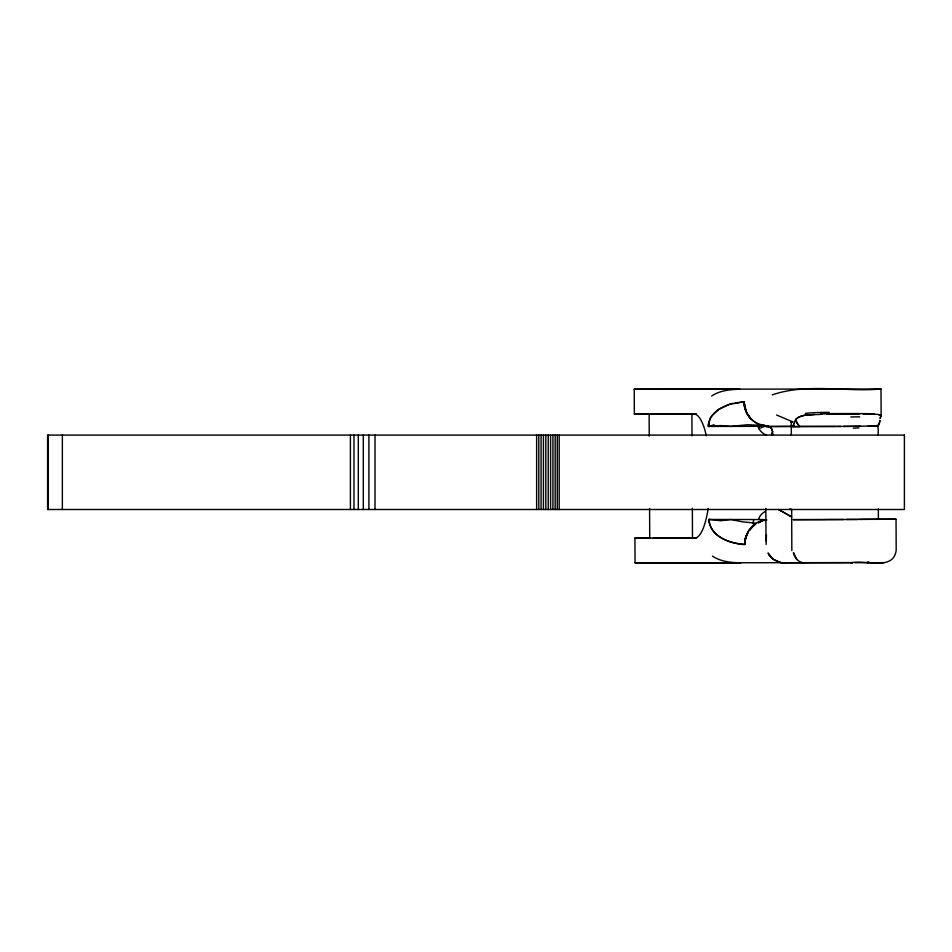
<?xml version="1.0" encoding="UTF-8"?>
<svg xmlns="http://www.w3.org/2000/svg" width="952" height="952" viewBox="0 0 952 952"><rect width="100%" height="100%" fill="white"/><g stroke="black" fill="none" stroke-linecap="round" stroke-linejoin="round"><path stroke-width="1.43" d="M747.106 534.131A19.052 17.993 -57.8 0 0 745.178 539.225L744.678 544.615C729.815 543.663 710.061 536.619 708.8 519.447L762.754 519.554M766.098 544.449L766.479 534.941M772.703 433.731L772.441 435.314L772.596 431.363L771.179 428.21L769.097 426.71L766.384 426.448A12.4 12.197 -65.9 0 0 768.716 426.591L770.87 427.865M880.671 414.882A42.078 6.247 -16.9 0 1 881.052 415.572L880.076 418.356L881.147 416.012L881.005 388.999L634.234 389.237L634.353 414.049L694.032 414.049A62.011 16.053 89.7 0 1 706.348 435.778M745.107 544.377A72.066 11.495 89.7 0 1 744.785 544.33C730.315 543.556 710.644 536.987 709.133 520.47M745.428 538.832L744.69 544.068L745.904 537.047L746.463 535.286L745.452 538.832L748.117 532.037M761.326 426.306L708.347 426.448C708.514 413.311 721.89 406.04 733.171 403.255M765.051 425.544L747.713 424.735L730.565 426.401L720.45 425.556L708.347 426.425L709.93 418.987L711.668 416.095L718.784 409.419L729.565 404.338L744 401.815A24.014 23.955 -71.5 0 0 750.688 418.44A23.788 23.562 -57.8 0 0 758.018 423.664M745.94 537.059L748.153 532.049M821.79 414.251C813.282 415.239 802.75 413.144 795.872 419.273A12.4 10.686 26.8 0 0 799.847 426.615L792.671 426.627L792.98 425.865L792.671 426.627L860.465 426.317M878.006 426.21L876.53 426.198L876.84 425.437C878.625 426.246 878.315 431.613 878.042 435.064M793.302 425.092L795.515 419.975M793.611 424.33L793.92 423.569M794.551 422.093L794.872 421.367M754.115 525.337L749.212 530.55M749.748 529.74L749.164 530.538L752.77 526.039M879.803 420.475A12.4 10.686 26.8 0 1 877.708 426.222L876.53 426.198L877.375 425.306M762.016 520.708L762.362 520.435A24.823 24.478 -75.3 0 1 765.479 519.721M752.58 526.254L755.614 524.385M711.656 396.008C719.867 390.451 730.196 389.487 739.847 389.237L634.234 389.237M760.719 521.577L758.411 522.85L762.826 520.637M792.671 426.627L794.42 425.722M772.215 394.89C806.856 382.918 844.983 392.212 881.005 388.999M762.433 520.815L762.909 520.661M765.099 519.863L763.706 520.339M876.53 426.187L877.661 426.175A12.233 10.591 27.5 0 0 879.791 420.439M714.083 424.759L709.002 426.437A24.8 17.386 8.9 0 1 708.336 423.926M762.302 520.447L761.921 520.565A24.788 24.443 -75.5 0 0 744.678 544.294L744.785 544.33M751.628 419.118L750.64 418.618A33.034 32.701 88.8 0 1 747.403 414.168L745.154 409.122A24.788 24.466 76.8 0 1 744 401.827L734.968 402.946M868.295 562.251L867.07 562.525A12.4 11.983 -90 0 0 868.902 562.061M766.967 426.377L768.645 426.21L766.479 426.448M851.278 562.882C864.368 559.121 893.535 571.581 896.189 550.232L896.046 519.233L876.971 519.221L878.387 519.233L878.351 508.892M814.21 414.536C808.093 415.298 800.489 414.489 795.848 419.308A11.745 10.222 25.3 0 0 799.847 426.377L835.892 426.46M766.765 426.448L759.41 424.663A24.8 24.466 75.9 0 1 746.535 412.549L744 401.827L745.749 410.871M649.24 436.123L649.133 413.977L649.942 413.965L634.353 414.049M878.387 519.233L858.68 519.364M896.046 519.233L846.28 519.435M649.585 508.475L649.728 537.999L650.525 537.987L634.936 538.07L635.055 562.87L740.668 562.87C730.993 562.632 720.664 561.644 712.417 556.099M826.871 414.156L858.466 413.965M876.768 425.96L843.317 426.425M876.792 426.222L867.915 426.258M837.141 426.46L840.878 426.437M696.317 413.799L649.181 413.977M792.314 426.317L768.716 426.579A47.636 5.081 89.7 0 1 769.133 426.437L791.053 426.508M826.015 519.53L857.24 519.471M696.9 537.82L653.334 537.999M635.055 562.87L852.921 562.632L781.497 562.822L773.024 559.193L768.05 553.005C770.751 559.086 777.665 562.513 784.008 563.001L781.497 562.822M825.384 519.602L793.111 519.649L843.674 519.53M854.765 562.715L883.872 562.692M863.012 413.942L877.792 414.346L881.147 416.012M634.936 538.07L694.627 538.07A62.011 16.053 89.7 0 0 708.169 508.451M791.338 435.088L791.279 421.748L792.647 421.784L776.594 415.024M791.291 421.748L791.493 422.783L791.279 421.748L792.647 421.784M708.812 521.982L708.8 519.459L720.89 520.744L731.005 519.518L742.738 521.875L756.316 523.219M765.42 425.58L759.279 424.199M879.041 414.572L880.338 414.989M776.832 561.466L779.081 562.287M791.6 516.829L778.462 509.439M791.386 516.722L778.772 509.665M789.851 508.856L791.588 509.927M758.006 423.795L759.315 424.628M770.977 427.972L771.608 428.793M768.966 554.778L771.513 557.896M750.7 418.606L746.547 412.549M796.812 559.407L793.421 552.588A12.4 11.983 -90 0 0 805.297 562.989M771.679 428.935L772.667 431.994M758.22 426.448L759.279 428.947L758.22 426.448A12.4 9.472 18.2 0 0 766.538 435.135M708.752 425.699L708.55 424.937M791.659 509.153L791.838 550.637M765.848 508.368L766.003 540.938M691.902 413.799L692.009 435.945M692.342 508.297L692.485 537.82M559.193 435.088L559.193 509.498M557.253 435.088L557.253 509.498M555.147 435.088L555.147 509.498M552.922 435.088L552.922 509.498M550.601 435.088L550.601 509.498M548.233 435.088L548.233 509.498M545.817 435.088L545.817 509.498M543.425 435.088L543.425 509.498M541.081 435.088L541.081 509.498M538.808 435.088L538.808 509.498M536.642 435.088L536.642 509.498M375.017 435.088L375.017 509.498M368.9 435.088L368.9 509.498M363.307 435.088L363.307 509.498M358.309 435.088L358.309 509.498M353.989 435.088L353.989 509.498M350.407 435.088L350.407 509.498M62.356 435.088L62.356 509.498M48.04 435.088L48.04 509.498M805.297 413.382A43.268 5.129 1.5 0 1 829.24 412.359M826.276 413.68A43.399 0.964 -0.3 0 1 874.352 413.811M850.791 416.952A43.102 1.94 -2.1 0 1 859.716 416.809M753.806 519.661A62.011 16.053 89.7 0 1 752.711 523.588M709.062 520.72A24.764 17.291 -9.3 0 1 709.442 519.459M758.649 519.459A12.4 9.449 -18.7 0 1 765.146 511.522M853.278 428.15A32.582 2.106 -4.2 0 1 858.942 427.912M855.396 414.168A50.337 1.142 -1 0 1 859.549 414.144M820.672 413.953A50.004 5.26 0.9 0 1 826.038 413.834M766.872 519.959A62.058 15.446 72.5 0 1 765.753 520.363M765.277 520.423A62.058 15.446 72.5 0 1 762.873 519.971M760.553 428.138A63.57 14.851 -61.7 0 1 764.432 426.567M765.229 426.484A63.57 14.851 -61.7 0 1 766.253 426.555M771.727 432.958A29.512 9.484 -54.6 0 1 771.513 434.826M904.4 435.088L47.6 435.088L47.6 509.498L904.4 509.498L904.4 435.088"/></g></svg>
